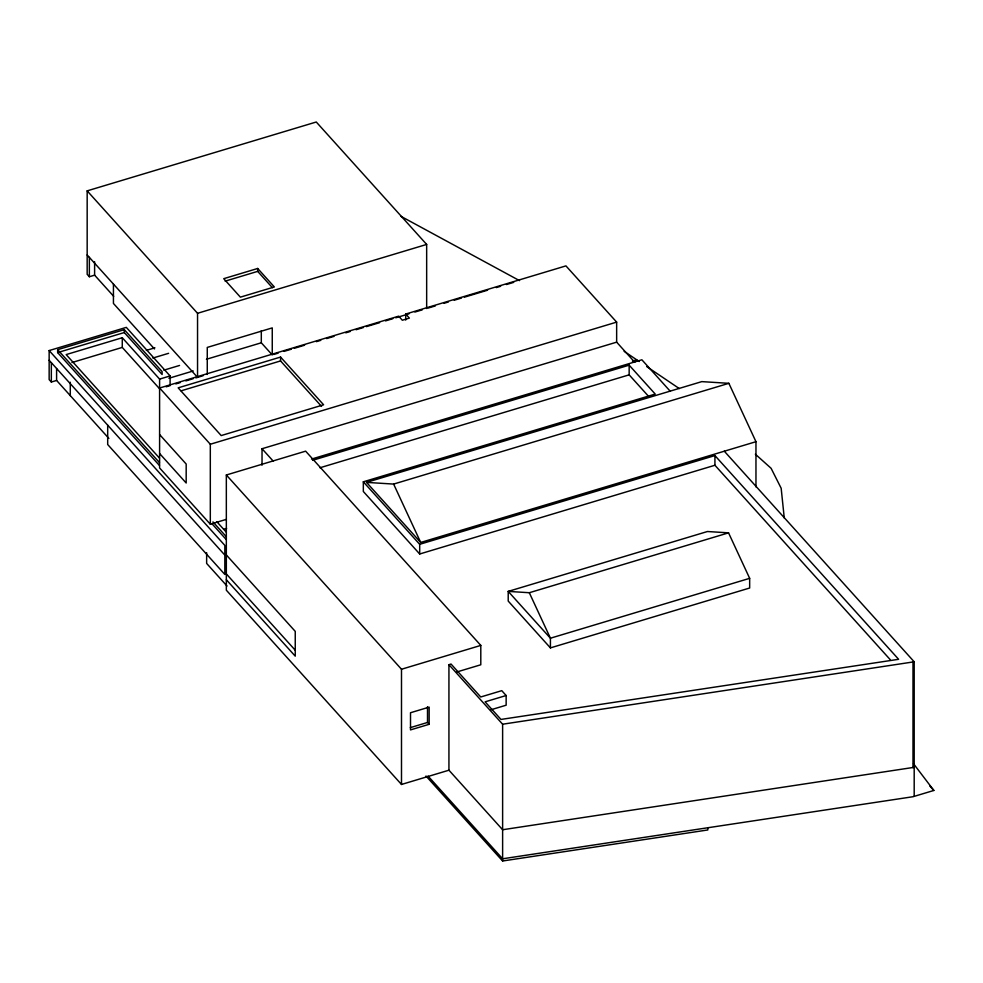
<?xml version="1.0" encoding="UTF-8"?>
<svg xmlns="http://www.w3.org/2000/svg" width="983" height="983" viewBox="0 0 983 983"><rect width="100%" height="100%" fill="white"/><g stroke="black" fill="none" stroke-linecap="round" stroke-linejoin="round"><path stroke-width="1.47" d="M113.684 296.313L94.614 275.166L89.355 276.739L87.168 274.306L87.168 190.862L316.268 122.003L426.659 244.435L426.659 308.527M257.681 268.47L223.731 278.68L240.38 297.149L274.343 286.95L257.681 268.47L257.681 271.369L272.389 287.675M225.144 281.15L257.681 271.369M108.88 438.43L56.596 380.446L51.337 382.031L49.15 379.598L49.15 350.562L126.303 327.376L170.096 375.948L170.096 385.631L166.152 386.81M159.467 465.5L57.653 352.578L57.653 349.678L124.288 329.649L162.109 371.586L162.109 374.486L124.288 332.549L124.288 329.649M57.653 352.578L124.288 332.549M87.168 190.862L197.546 313.294L426.659 244.435M226.115 519.442L210.313 524.197L159.602 467.957L159.59 379.106L122.273 337.734L66.156 354.593L159.467 458.09M71.919 362.543L122.273 347.417L159.59 388.789M146.332 350.39L154.921 347.81M152.869 358.045L168.609 353.315M163.817 370.186L179.557 365.455M206.43 359.274L261.306 342.784L272.254 354.924L272.254 327.892L207.266 347.417L207.266 374.462M159.59 379.106L170.096 375.948M168.916 378.271L193.246 370.96M405.709 320.065L405.709 314.044L565.938 265.889L616.648 322.117L616.648 342.158L634.809 362.309M175.822 383.911L180.208 382.584M185.836 380.9L193.221 378.676M195.863 377.89L203.1 375.715M273.729 354.482L278.14 353.155M284.013 351.398L291.373 349.186M294.31 348.301L304.607 345.205M316.366 341.666L320.777 340.339M326.663 338.57L334.011 336.37M345.783 332.832L350.194 331.504M356.067 329.735L363.427 327.523M366.364 326.639L379.598 322.67M385.483 320.9L392.831 318.689M395.768 317.804L409.002 313.823M414.887 312.053L422.248 309.854M428.109 308.084L435.358 305.91M444.058 303.292L448.42 301.978M454.22 300.233L461.469 298.058M464.369 297.185L487.58 290.206M496.292 287.589L500.642 286.286M506.442 284.542L513.691 282.367M280.56 357.062L178.156 387.843L221.2 435.567L323.604 404.787L280.56 357.062L280.56 360.933L321.552 406.397M181.093 390.829L280.56 360.933M405.709 314.044L409.37 318.111L402.33 320.237L398.668 316.17L159.602 388.015L210.313 444.242L616.648 322.117M262.031 465.217L262.031 448.739L616.648 342.158M914.19 767.318L502.62 829.738L448.936 770.205L401.494 784.459L226.336 590.205L226.336 474.998L305.639 451.16L480.798 645.413L480.798 664.778L456.702 672.016M632.388 361.117L636.726 359.815M311.513 459.086L641.874 359.79L670.136 391.136M312.606 460.302L629.157 365.16L655.231 394.072L363.329 481.805L363.329 491.488L419.692 553.994L714.924 465.254L890.106 659.544M319.93 467.773L629.157 374.842L649.222 397.083M755.964 441.699L420.699 542.456L366.524 482.383L701.788 381.625L728.87 383.321L755.964 441.699L755.964 486.917M223.645 529.272L226.618 528.375M366.524 482.383L393.618 484.078L728.87 383.321M363.329 481.805L419.692 544.312L714.924 455.571L898.622 659.298L500.974 719.433L485.111 701.837L506.147 695.522L506.147 705.204L490.726 709.837M550.419 647.895L550.419 638.213L508.211 591.397L529.309 592.724L728.55 532.847L749.66 578.336L749.66 588.018L550.419 647.895L508.211 601.08L508.211 591.397L707.441 531.52L728.55 532.847M226.336 474.998L401.494 669.251L480.798 645.413M448.936 770.205L448.936 664.68L451.037 664.041L480.736 696.984L501.772 690.668L506.147 695.522M749.66 578.336L550.419 638.213L529.309 592.724M410.304 727.641L427.507 722.468L429.153 724.299L410.513 729.902L410.513 712.736L429.153 707.133L429.153 724.299M448.936 664.68L502.62 724.213L914.19 661.792L914.19 796.365M913.514 763.705L933.85 790.455L912.998 796.721L502.62 858.786L428.047 776.079M425.995 776.017L502.62 860.997L707.809 829.959L707.809 827.747M400.953 216.334L519.503 280.622M624.119 351.3L639.233 361.511M646.74 366.585L679.302 388.58M755.337 454.183L771.102 468.301L781.166 488.268L784.262 518.004M724.311 451.209L914.19 661.792M929.746 785.909L933.85 790.455M262.031 448.739L273.139 461.052M87.168 254.953L197.546 377.374L197.546 313.294M154.466 348.965L113.438 303.452L113.438 284.099M159.602 434.547L186.18 464.025L186.18 483.009L159.602 453.532M216.887 521.776L226.115 532.012M57.653 349.678L159.467 462.6M212.955 521.912L226.323 536.743M211.923 523.681L226.323 539.642M49.15 350.562L224.837 545.405L224.837 574.441L107.688 444.525L107.688 425.16M226.336 554.953L295.244 631.369L295.244 656.153L226.336 579.737M49.15 360.245L224.837 555.088M226.336 573.937L295.244 650.23M227.012 586.015L206.639 563.431L206.639 552.729M393.618 484.078L420.699 542.456M912.998 662.161L912.998 767.674M714.924 455.571L714.924 465.254M629.157 365.16L629.157 374.842M502.62 724.213L502.62 860.997M427.507 706.74L427.507 722.468M419.692 544.312L419.692 553.994M401.494 669.251L401.494 784.459M261.306 330.767L261.306 342.784M210.313 444.242L210.313 524.197M122.273 337.734L122.273 347.417M94.614 261.761L94.614 275.166M89.355 257.374L89.355 276.739M70.285 382.227L70.285 395.633M56.596 368.539L56.596 380.446M51.337 362.666L51.337 382.031"/></g></svg>
